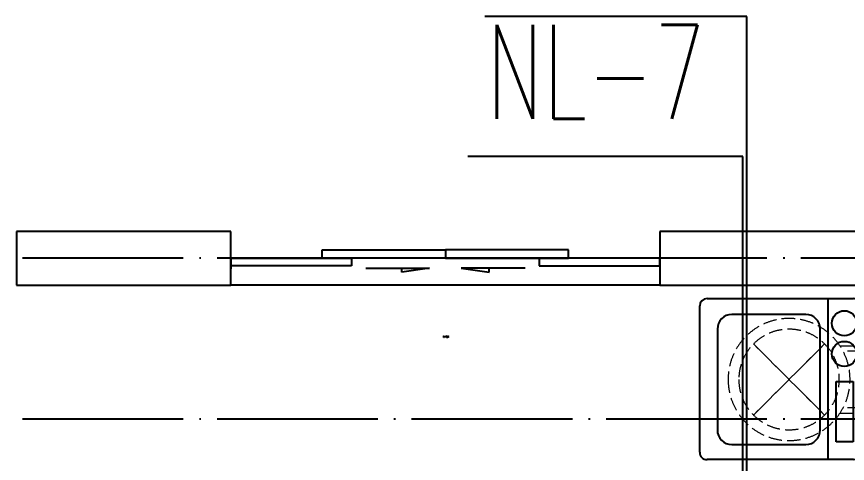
# Model space of a CAD drawing. Extents: x 27938 to 1507990, y 110129 to 923079.
# Drawn here: x 858967 to 862067, y 364859 to 366525 of the extents above; entities that cross this region are included whole.
import ezdxf

# ---------------------------------------------------------------- set-up
doc = ezdxf.new("R2010")
doc.units = 0
doc.header["$LTSCALE"] = 1000
doc.header["$MEASUREMENT"] = 0
doc.linetypes.add('$1$DASH', pattern=[0.35, 0.25, -0.1])
doc.linetypes.add('DOTE', pattern=[2.42, 2, -0.2, 0.02, -0.2])
for name, color, linetype in [('DIM_凝结', 150, 'Continuous'), ('DIM_废水', 31, 'Continuous'), ('DOTE', 1, 'Continuous'), ('LVTRY', 6, 'Continuous'), ('WALL', 9, 'Continuous'), ('WINDOW', 4, 'Continuous'), ('WINDOW_TEXT', 7, 'Continuous')]:
    doc.layers.add(name, color=color, linetype=linetype)
doc.layers.add('平面-空调预留孔', color=173, linetype='Continuous', lineweight=15)
doc.layers.add('粉刷', color=251, linetype='Continuous', lineweight=9)
doc.styles.add('_TCH_WINDOW', font='SIMPLEX.shx', dxfattribs={"width": 0.7, "height": 3.5, "bigfont": 'GBCBIG.shx'})
doc.styles.add('_TWT_SERIAL', font='SIMPLEX', dxfattribs={"width": 0.8, "height": 3.5, "bigfont": 'HZTXT'})

# ---------------------------------------------------------------- blocks, each defined once
blk = doc.blocks.new('GDGDGDSDA')
at = {"layer": 'DOTE', "color": 0, "linetype": 'DOTE', "ltscale": 0.3}
for p, q in [((471334.8, 363358.3), (417334.8, 363358.3)), ((471334.8, 362758.3), (417334.8, 362758.3))]:
    blk.add_line(p, q, dxfattribs=at)
blk = doc.blocks.new('RECTANG')
for p, q in [((1, 1), (0, 1)), ((0, 1), (0, 0)), ((1, 0), (1, 1)), ((0, 0), (1, 0))]:
    blk.add_line(p, q)
blk = doc.blocks.new('洗衣机')
at = {"layer": 'LVTRY'}
for p, q in [((3790993.7, 243444.5), (3790993.7, 242899.1)), ((3791567.4, 243472.1), (3791021, 243472.1)), ((3791116.5, 243472.1), (3791116.5, 242871.5)), ((3791594.6, 242899.1), (3791594.6, 243444.5)), ((3791199, 243412.7), (3791474.9, 243412.7)), ((3791145.1, 242982.5), (3791145.1, 243358)), ((3791528.8, 243358), (3791528.8, 242982.5)), ((3791474.9, 242927.8), (3791199, 242927.8)), ((3791021, 242871.5), (3791567.4, 242871.5))]:
    blk.add_line(p, q, dxfattribs=at)
at = {"layer": 'LVTRY', "extrusion": (0, 0, -1)}
for centre, major_axis, start_param, end_param in [((3791021, 243444.5), (0, 27.6), -1.570796, 0), ((3791567.4, 243444.5), (0, 27.6), 0, 1.570796), ((3791055.1, 243379.8), (0, 46.9), 3.141593, 9.424778), ((3791199, 243358), (0, 54.7), 4.712389, 6.283185), ((3791474.9, 243358), (0, 54.7), 0, 1.570796), ((3791055.1, 243265.7), (0, 46.9), 3.141593, 9.424778), ((3791199, 242982.5), (0, 54.7), 3.141593, 4.712389), ((3791474.9, 242982.5), (0, 54.7), 1.570796, 3.141593), ((3791021, 242899.1), (0, 27.6), 3.141593, 4.712389), ((3791567.4, 242899.1), (0, 27.6), 1.570796, 3.141593)]:
    blk.add_ellipse(centre, major_axis=major_axis, ratio=0.986385, start_param=start_param, end_param=end_param, dxfattribs=at)
at = {"layer": 'LVTRY', "xscale": 63.25620569481588, "yscale": 224.5369532744355, "zscale": 64.12934308941763, "rotation": 180}
blk.add_blockref('RECTANG', (3791085.2, 243162.4), dxfattribs=at)
blk = doc.blocks.new('dnfhfn')
at = {"linetype": '$1$DASH', "ltscale": 0.2}
for p, q in [((101.9, 495, 0), (121.9, 495, 0)), ((101.9, 417.2, 0), (101.9, 495, 0)), ((121.9, 495, 0), (121.9, 429, 0)), ((353.1, 495, 0), (333.1, 495, 0)), ((333.1, 495, 0), (333.1, 429, 0)), ((353.1, 417.2, 0), (353.1, 495, 0))]:
    blk.add_line(p, q, dxfattribs=at)
at = {"linetype": '$1$DASH', "ltscale": 0.2, "elevation": 0}
for points in [[(94.9, 360.1), (94.9, 360.1), (360.1, 94.9), (360.1, 94.9)], [(360.1, 360.1), (94.9, 94.9), (94.9, 94.9), (360.1, 360.1)]]:
    blk.add_lwpolyline(points, close=True, dxfattribs=at)
at = {"linetype": '$1$DASH', "ltscale": 0.2}
for radius in [227.5, 187.5]:
    blk.add_circle((227.5, 227.5, 0), radius, dxfattribs=at)
blk = doc.blocks.new('$DorLib2D$00000138')
at = {"color": 0, "linetype": 'Continuous'}
for p, q in [((-0.2875, 0), (-0.2875, 0.1538)), ((-0.2875, 0.1538), (0, 0.1538)), ((0, 0.1538), (0, 0)), ((0.2875, 0.1538), (0, 0.1538)), ((0.2875, 0), (0.2875, 0.1538)), ((-0.5, -0.1399), (-0.5, 0)), ((-0.5, 0), (-0.2188, 0)), ((0, 0), (-0.2875, 0)), ((-0.2188, 0), (-0.2188, -0.1399)), ((0, 0), (0.2875, 0)), ((0.2188, 0), (0.2188, -0.1399)), ((0.5, 0), (0.2188, 0)), ((0.5, 0), (0.5, -0.1946)), ((0.5, -0.1399), (0.5, 0)), ((-0.2188, -0.1399), (-0.5, -0.1399)), ((0.2188, -0.1399), (0.5, -0.1399)), ((-0.1857, -0.186), (-0.037, -0.186)), ((-0.037, -0.186), (-0.1019, -0.2583)), ((-0.1019, -0.2583), (-0.1019, -0.186)), ((0.1857, -0.186), (0.037, -0.186)), ((0.037, -0.186), (0.1019, -0.2583)), ((0.1019, -0.2583), (0.1019, -0.186))]:
    blk.add_line(p, q, dxfattribs=at)

msp = doc.modelspace()

# ---------------------------------------------------------------- linework, layer by layer
at = {"layer": 'DIM_凝结'}
for p, q in [((861676.6, 366003.6), (860650.4, 366003.6)), ((861676.6, 364048.7), (861676.6, 366003.6))]:
    msp.add_line(p, q, dxfattribs=at)
at = {"layer": 'DIM_废水'}
for p, q in [((861691.6, 366524.5), (860713.3, 366524.5)), ((861691.6, 364198.7), (861691.6, 366524.5))]:
    msp.add_line(p, q, dxfattribs=at)
at = {"layer": 'WALL', "color": 8}
for p, q in [((859766.5, 365723.7), (858966.6, 365723.7)), ((858966.6, 365723.7), (858966.6, 365523.7)), ((859766.5, 365523.7), (859766.5, 365723.7)), ((862116.6, 365723.7), (861366.5, 365723.7)), ((861366.5, 365723.7), (861366.5, 365523.7)), ((858966.6, 365523.7), (859766.5, 365523.7)), ((861366.5, 365523.7), (862116.6, 365523.7))]:
    msp.add_line(p, q, dxfattribs=at)
at = {"layer": 'WINDOW', "color": 8}
msp.add_line((861366.5, 365523.7), (859766.5, 365523.7), dxfattribs=at)

# ---------------------------------------------------------------- block references
at = {"layer": 'DOTE', "color": 169}
msp.add_blockref('GDGDGDSDA', (408581.8, 2265.4), dxfattribs=at)
at = {"layer": 'WINDOW', "color": 8}
ref = msp.add_blockref('$DorLib2D$00000138', (860566.5, 365623.7), dxfattribs=dict(at, xscale=1600, yscale=-200, zscale=1600, rotation=179.9999999989443))
ref.add_attrib('A', 'TLM1623', (860557.5, 365328.2), dxfattribs={"layer": 'WINDOW_TEXT', "color": 8, "ltscale": 0.5, "height": 5.95, "rotation": 360, "style": '_TCH_WINDOW', "width": 0.494118})
at = {"layer": '平面-空调预留孔', "color": 8, "xscale": -1, "rotation": 270}
msp.add_blockref('dnfhfn', (861621.5, 364944.1, 0), dxfattribs=at)
at = {"layer": '粉刷', "color": 8, "xscale": -1}
msp.add_blockref('洗衣机', (4653110.3, 122001.3), dxfattribs=at)

# ---------------------------------------------------------------- texts
at = {"layer": 'DIM_凝结', "color": 7, "style": '_TWT_SERIAL', "width": 0.64}
msp.add_text('NL-7', height=350, dxfattribs=at).set_placement((860720.4, 366143.6))

doc.saveas('drawing.dxf')
